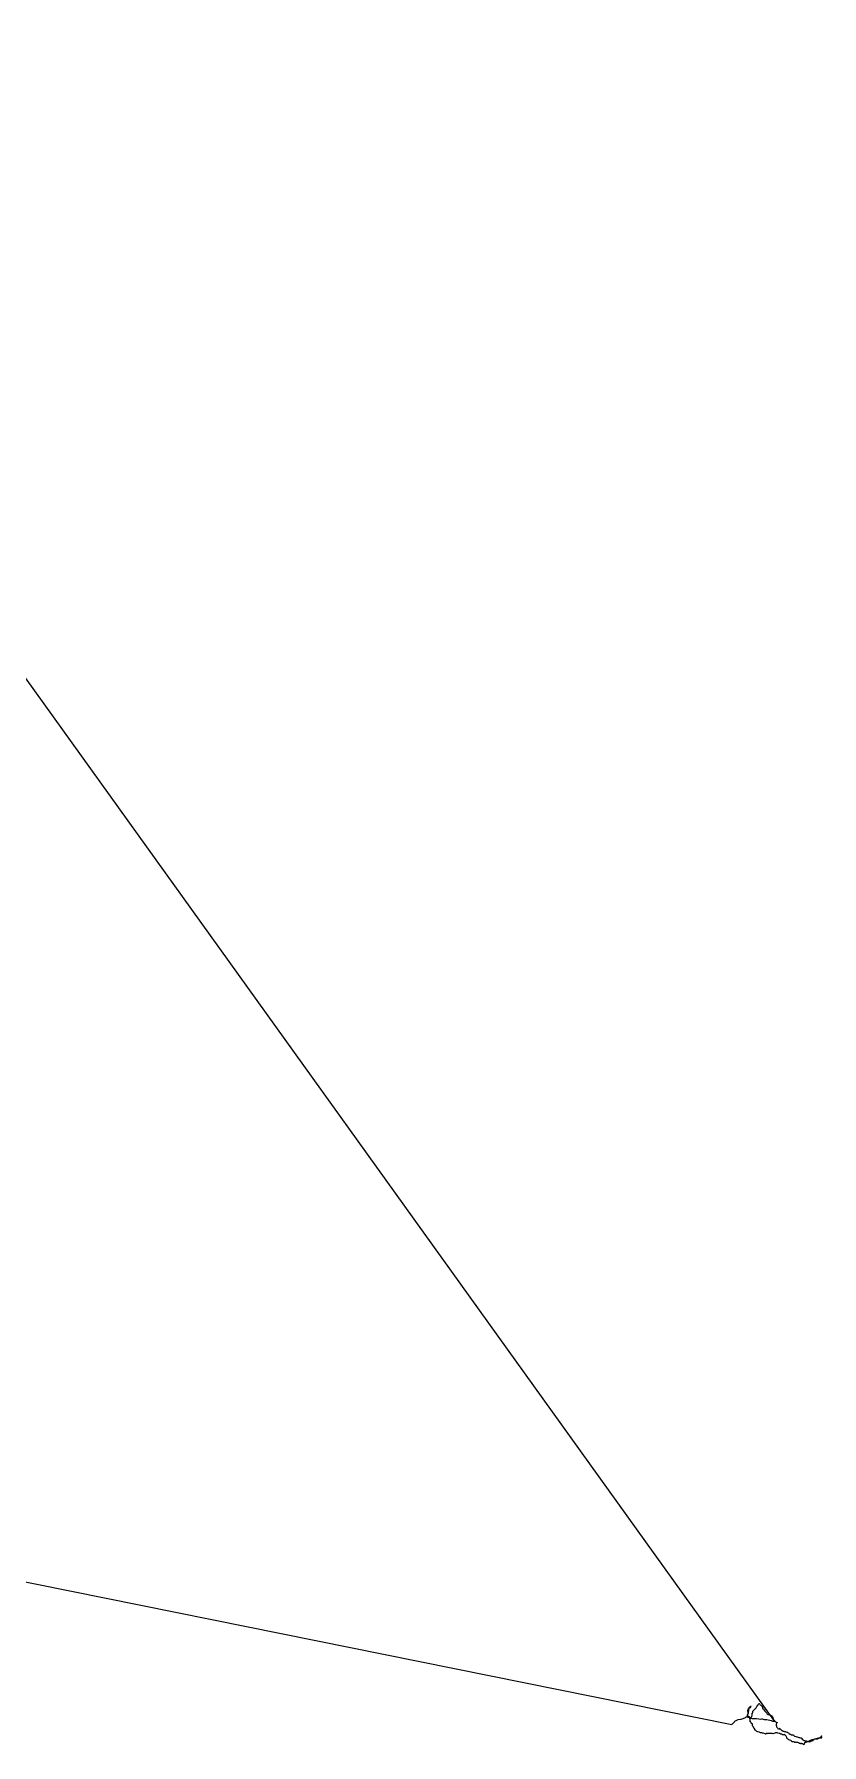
# Model space of a CAD drawing. Extents: x 533996 to 558759, y 1823984 to 1869097.
# Drawn here: x 553429 to 558759, y 1834971 to 1846540 of the extents above; entities that cross this region are included whole.
import ezdxf

# ---------------------------------------------------------------- set-up
doc = ezdxf.new("R2010")
doc.units = 0
for name, color, linetype in [('Default', 7, 'Continuous'), ('Unknown Line Type', 7, 'Continuous'), ('Unknown Point Feature', 7, 'Continuous')]:
    doc.layers.add(name, color=color, linetype=linetype)

# ---------------------------------------------------------------- blocks, each defined once
blk = doc.blocks.new('POINT_DISPLAY')
at = {"layer": 'Default'}
blk.add_line((0, 0), (0, 0), dxfattribs=at)

msp = doc.modelspace()

# ---------------------------------------------------------------- linework, layer by layer
at = {"layer": 'Unknown Line Type'}
msp.add_lwpolyline([(543580, 1838047), (558150, 1835109), (558161, 1835120), (558169, 1835127), (558171, 1835130), (558179, 1835135), (558192, 1835141), (558209, 1835144), (558210, 1835144), (558213, 1835145), (558226, 1835148), (558243, 1835156), (558248, 1835160), (558247, 1835160), (558247, 1835159), (558250, 1835162), (558249, 1835163), (558249, 1835163), (558250, 1835163), (558251, 1835162), (558253, 1835163), (558251, 1835162), (558254, 1835161), (558255, 1835161), (558263, 1835157), (558266, 1835157), (558267, 1835157), (558265, 1835157), (558268, 1835158), (558267, 1835160), (558269, 1835157), (558270, 1835157), (558271, 1835159), (558271, 1835158), (558274, 1835154), (558279, 1835151), (558288, 1835149), (558298, 1835149), (558306, 1835149), (558318, 1835148), (558332, 1835146), (558342, 1835145), (558351, 1835146), (558356, 1835147), (558368, 1835143), (558378, 1835141), (558388, 1835141), (558395, 1835139), (558407, 1835137), (558417, 1835135), (558425, 1835131), (558433, 1835130), (558442, 1835129), (558452, 1835125), (558457, 1835122), (558457, 1835120), (558458, 1835120), (558455, 1835121), (558453, 1835119), (558453, 1835115), (558451, 1835111), (558451, 1835107), (558451, 1835102), (558452, 1835100), (558452, 1835096), (558453, 1835093), (558460, 1835086), (558462, 1835081), (558462, 1835081), (558462, 1835080), (558465, 1835081), (558467, 1835078), (558470, 1835080), (558472, 1835080), (558474, 1835081), (558474, 1835083), (558472, 1835082), (558473, 1835081), (558476, 1835080), (558480, 1835076), (558483, 1835073), (558485, 1835073), (558490, 1835068), (558496, 1835064), (558503, 1835063), (558506, 1835062), (558510, 1835060), (558516, 1835059), (558522, 1835056), (558527, 1835057), (558531, 1835053), (558535, 1835049), (558538, 1835046), (558543, 1835043), (558548, 1835042), (558551, 1835039), (558558, 1835038), (558562, 1835038), (558566, 1835038), (558569, 1835035), (558575, 1835030), (558584, 1835027), (558591, 1835025), (558593, 1835024), (558599, 1835023), (558604, 1835021), (558609, 1835021), (558614, 1835019), (558616, 1835019), (558619, 1835017), (558621, 1835015), (558627, 1835010), (558632, 1835005), (558638, 1835001), (558641, 1835000), (558646, 1834998), (558653, 1834997), (558660, 1834995), (558665, 1834993), (558671, 1834993), (558675, 1834992), (558682, 1834993), (558687, 1834995), (558691, 1834999), (558695, 1835001), (558701, 1835000), (558700, 1835004), (558705, 1835004), (558707, 1835009), (558712, 1835011), (558717, 1835011), (558720, 1835013), (558726, 1835013), (558731, 1835015), (558735, 1835015), (558739, 1835019), (558742, 1835019), (558745, 1835017), (558755, 1835016), (558757, 1835019), (558759, 1835024), (558758, 1835032), (558758, 1835031), (558755, 1835028), (558750, 1835023), (558750, 1835021), (558746, 1835019), (558743, 1835017), (558741, 1835016), (558736, 1835013), (558729, 1835010), (558728, 1835009), (558725, 1835008), (558716, 1835008), (558712, 1835008), (558705, 1835007), (558700, 1835004), (558699, 1835005), (558696, 1835004), (558691, 1835004), (558688, 1835003), (558684, 1835000), (558680, 1834999), (558675, 1834997), (558672, 1834995), (558668, 1834994), (558663, 1834990), (558659, 1834990), (558650, 1834987), (558645, 1834987), (558642, 1834984), (558639, 1834976), (558637, 1834975), (558638, 1834971), (558635, 1834972), (558629, 1834977), (558625, 1834979), (558622, 1834979), (558619, 1834978), (558616, 1834977), (558616, 1834977), (558614, 1834979), (558607, 1834980), (558602, 1834984), (558596, 1834987), (558593, 1834986), (558591, 1834987), (558588, 1834987), (558582, 1834989), (558581, 1834987), (558577, 1834987), (558570, 1834991), (558563, 1834991), (558559, 1834991), (558556, 1834994), (558554, 1834996), (558554, 1834997), (558549, 1835001), (558543, 1835003), (558535, 1835005), (558531, 1835008), (558528, 1835012), (558527, 1835012), (558523, 1835016), (558522, 1835020), (558521, 1835026), (558517, 1835030), (558512, 1835036), (558509, 1835039), (558506, 1835040), (558501, 1835039), (558496, 1835039), (558492, 1835039), (558487, 1835042), (558482, 1835044), (558476, 1835047), (558470, 1835047), (558461, 1835050), (558457, 1835052), (558452, 1835052), (558446, 1835052), (558441, 1835049), (558434, 1835048), (558429, 1835046), (558423, 1835047), (558414, 1835047), (558407, 1835047), (558398, 1835048), (558392, 1835047), (558389, 1835046), (558386, 1835048), (558383, 1835048), (558377, 1835044), (558375, 1835046), (558365, 1835049), (558358, 1835050), (558354, 1835052), (558350, 1835051), (558345, 1835053), (558336, 1835056), (558327, 1835059), (558320, 1835061), (558314, 1835066), (558313, 1835068), (558311, 1835070), (558306, 1835071), (558305, 1835077), (558301, 1835083), (558297, 1835087), (558296, 1835093), (558295, 1835095), (558292, 1835098), (558290, 1835099), (558290, 1835107), (558289, 1835111), (558282, 1835118), (558278, 1835126), (558276, 1835126), (558275, 1835127), (558274, 1835132), (558275, 1835140), (558274, 1835144), (558273, 1835148), (558273, 1835151), (558273, 1835155), (558271, 1835158), (558257, 1835166), (558256, 1835172), (558261, 1835182), (558261, 1835184), (558259, 1835206), (558261, 1835210), (558263, 1835214), (558269, 1835223), (558274, 1835223), (558275, 1835222), (558274, 1835222), (558274, 1835222), (558275, 1835222), (558280, 1835229), (558278, 1835230), (558277, 1835230), (558273, 1835227), (558266, 1835214), (558265, 1835213), (558262, 1835210), (558260, 1835186), (558256, 1835174), (558257, 1835164), (558258, 1835156), (558259, 1835157), (558267, 1835157), (558273, 1835159), (558274, 1835154), (558280, 1835157), (558286, 1835163), (558288, 1835171), (558287, 1835179), (558288, 1835184), (558293, 1835187), (558292, 1835198), (558295, 1835201), (558302, 1835208), (558306, 1835213), (558310, 1835216), (558314, 1835222), (558318, 1835226), (558320, 1835231), (558326, 1835238), (558328, 1835242), (558330, 1835246), (558334, 1835251), (558335, 1835250), (558339, 1835246), (558343, 1835242), (558347, 1835239), (558349, 1835236), (558353, 1835233), (558357, 1835226), (558357, 1835220), (558361, 1835215), (558365, 1835211), (558368, 1835205), (558374, 1835199), (558379, 1835194), (558383, 1835190), (558386, 1835186), (558389, 1835181), (558395, 1835175), (558402, 1835175), (558411, 1835171), (558421, 1835166), (558423, 1835161), (558427, 1835157), (558427, 1835154), (558431, 1835149), (558430, 1835145), (558433, 1835141), (558438, 1835136), (558442, 1835129), (558442, 1835129), (534041, 1869090)], dxfattribs=at)

# ---------------------------------------------------------------- block references
at = {"layer": 'Unknown Point Feature', "xscale": 0.1, "yscale": 0.10000000000000002}
for p in [(558259, 1835206), (558261, 1835210), (558262, 1835210), (558263, 1835214), (558265, 1835213), (558266, 1835214), (558269, 1835223), (558273, 1835227), (558274, 1835223), (558274, 1835222), (558274, 1835222), (558275, 1835222), (558275, 1835222), (558277, 1835230), (558278, 1835230), (558280, 1835229), (558292, 1835198), (558295, 1835201), (558302, 1835208), (558306, 1835213), (558310, 1835216), (558314, 1835222), (558318, 1835226), (558320, 1835231), (558326, 1835238), (558328, 1835242), (558330, 1835246), (558334, 1835251), (558335, 1835250), (558339, 1835246), (558343, 1835242), (558347, 1835239), (558349, 1835236), (558353, 1835233), (558357, 1835226), (558357, 1835220), (558361, 1835215), (558365, 1835211), (558368, 1835205), (558374, 1835199), (558379, 1835194), (558150, 1835109), (558161, 1835120), (558169, 1835127), (558171, 1835130), (558179, 1835135), (558192, 1835141), (558209, 1835144), (558210, 1835144), (558213, 1835145), (558226, 1835148), (558243, 1835156), (558247, 1835160), (558247, 1835159), (558248, 1835160), (558249, 1835163), (558249, 1835163), (558250, 1835163), (558250, 1835162), (558251, 1835162), (558251, 1835162), (558253, 1835163), (558254, 1835161), (558255, 1835161), (558256, 1835174), (558256, 1835172), (558257, 1835166), (558257, 1835164), (558258, 1835156), (558259, 1835157), (558260, 1835186), (558261, 1835184), (558261, 1835182), (558263, 1835157), (558265, 1835157), (558266, 1835157), (558267, 1835160), (558267, 1835157), (558267, 1835157), (558268, 1835158), (558269, 1835157), (558270, 1835157), (558271, 1835159), (558271, 1835158), (558271, 1835158), (558273, 1835159), (558273, 1835155), (558273, 1835151), (558273, 1835148), (558274, 1835154), (558274, 1835154), (558274, 1835144), (558274, 1835132), (558275, 1835140), (558275, 1835127), (558276, 1835126), (558278, 1835126), (558279, 1835151), (558280, 1835157), (558282, 1835118), (558286, 1835163), (558287, 1835179), (558288, 1835184), (558288, 1835171), (558288, 1835149), (558289, 1835111), (558290, 1835107), (558290, 1835099), (558292, 1835098), (558293, 1835187), (558295, 1835095), (558296, 1835093), (558297, 1835087), (558298, 1835149), (558301, 1835083), (558305, 1835077), (558306, 1835149), (558318, 1835148), (558332, 1835146), (558342, 1835145), (558351, 1835146), (558356, 1835147), (558368, 1835143), (558378, 1835141), (558383, 1835190), (558386, 1835186), (558388, 1835141), (558389, 1835181), (558395, 1835175), (558395, 1835139), (558402, 1835175), (558407, 1835137), (558411, 1835171), (558417, 1835135), (558421, 1835166), (558423, 1835161), (558425, 1835131), (558427, 1835157), (558427, 1835154), (558430, 1835145), (558431, 1835149), (558433, 1835141), (558433, 1835130), (558438, 1835136), (558442, 1835129), (558442, 1835129), (558442, 1835129), (558451, 1835111), (558451, 1835107), (558451, 1835102), (558452, 1835125), (558452, 1835100), (558452, 1835096), (558453, 1835119), (558453, 1835115), (558453, 1835093), (558455, 1835121), (558457, 1835122), (558457, 1835120), (558458, 1835120), (558460, 1835086), (558462, 1835081), (558462, 1835081), (558462, 1835080), (558465, 1835081), (558467, 1835078), (558470, 1835080), (558472, 1835082), (558472, 1835080), (558473, 1835081), (558474, 1835083), (558474, 1835081), (558476, 1835080), (558480, 1835076), (558306, 1835071), (558311, 1835070), (558313, 1835068), (558314, 1835066), (558320, 1835061), (558327, 1835059), (558336, 1835056), (558345, 1835053), (558350, 1835051), (558354, 1835052), (558358, 1835050), (558365, 1835049), (558375, 1835046), (558377, 1835044), (558383, 1835048), (558386, 1835048), (558389, 1835046), (558392, 1835047), (558398, 1835048), (558407, 1835047), (558414, 1835047), (558423, 1835047), (558429, 1835046), (558434, 1835048), (558441, 1835049), (558446, 1835052), (558452, 1835052), (558457, 1835052), (558461, 1835050), (558470, 1835047), (558476, 1835047), (558482, 1835044), (558483, 1835073), (558485, 1835073), (558487, 1835042), (558490, 1835068), (558492, 1835039), (558496, 1835064), (558496, 1835039), (558501, 1835039), (558503, 1835063), (558506, 1835062), (558506, 1835040), (558509, 1835039), (558510, 1835060), (558512, 1835036), (558516, 1835059), (558517, 1835030), (558521, 1835026), (558522, 1835056), (558522, 1835020), (558523, 1835016), (558527, 1835057), (558527, 1835012), (558528, 1835012), (558531, 1835053), (558531, 1835008), (558535, 1835049), (558535, 1835005), (558538, 1835046), (558543, 1835043), (558543, 1835003), (558548, 1835042), (558549, 1835001), (558551, 1835039), (558554, 1834997), (558554, 1834996), (558556, 1834994), (558558, 1835038), (558559, 1834991), (558562, 1835038), (558563, 1834991), (558566, 1835038), (558569, 1835035), (558570, 1834991), (558575, 1835030), (558577, 1834987), (558581, 1834987), (558582, 1834989), (558584, 1835027), (558588, 1834987), (558591, 1835025), (558591, 1834987), (558593, 1835024), (558593, 1834986), (558596, 1834987), (558599, 1835023), (558602, 1834984), (558604, 1835021), (558607, 1834980), (558609, 1835021), (558614, 1835019), (558614, 1834979), (558616, 1835019), (558616, 1834977), (558616, 1834977), (558619, 1835017), (558619, 1834978), (558621, 1835015), (558622, 1834979), (558625, 1834979), (558627, 1835010), (558629, 1834977), (558632, 1835005), (558635, 1834972), (558637, 1834975), (558638, 1835001), (558638, 1834971), (558639, 1834976), (558641, 1835000), (558642, 1834984), (558645, 1834987), (558646, 1834998), (558650, 1834987), (558653, 1834997), (558659, 1834990), (558660, 1834995), (558663, 1834990), (558665, 1834993), (558668, 1834994), (558671, 1834993), (558672, 1834995), (558675, 1834997), (558675, 1834992), (558680, 1834999), (558682, 1834993), (558684, 1835000), (558687, 1834995), (558688, 1835003), (558691, 1835004), (558691, 1834999), (558695, 1835001), (558696, 1835004), (558699, 1835005), (558700, 1835004), (558700, 1835004), (558701, 1835000), (558705, 1835007), (558705, 1835004), (558707, 1835009), (558712, 1835011), (558712, 1835008), (558716, 1835008), (558717, 1835011), (558720, 1835013), (558725, 1835008), (558726, 1835013), (558728, 1835009), (558729, 1835010), (558731, 1835015), (558735, 1835015), (558736, 1835013), (558739, 1835019), (558741, 1835016), (558742, 1835019), (558743, 1835017), (558745, 1835017), (558746, 1835019), (558750, 1835023), (558750, 1835021), (558755, 1835028), (558755, 1835016), (558757, 1835019), (558758, 1835032), (558758, 1835031), (558759, 1835024)]:
    msp.add_blockref('POINT_DISPLAY', p, dxfattribs=at)

doc.saveas('drawing.dxf')
